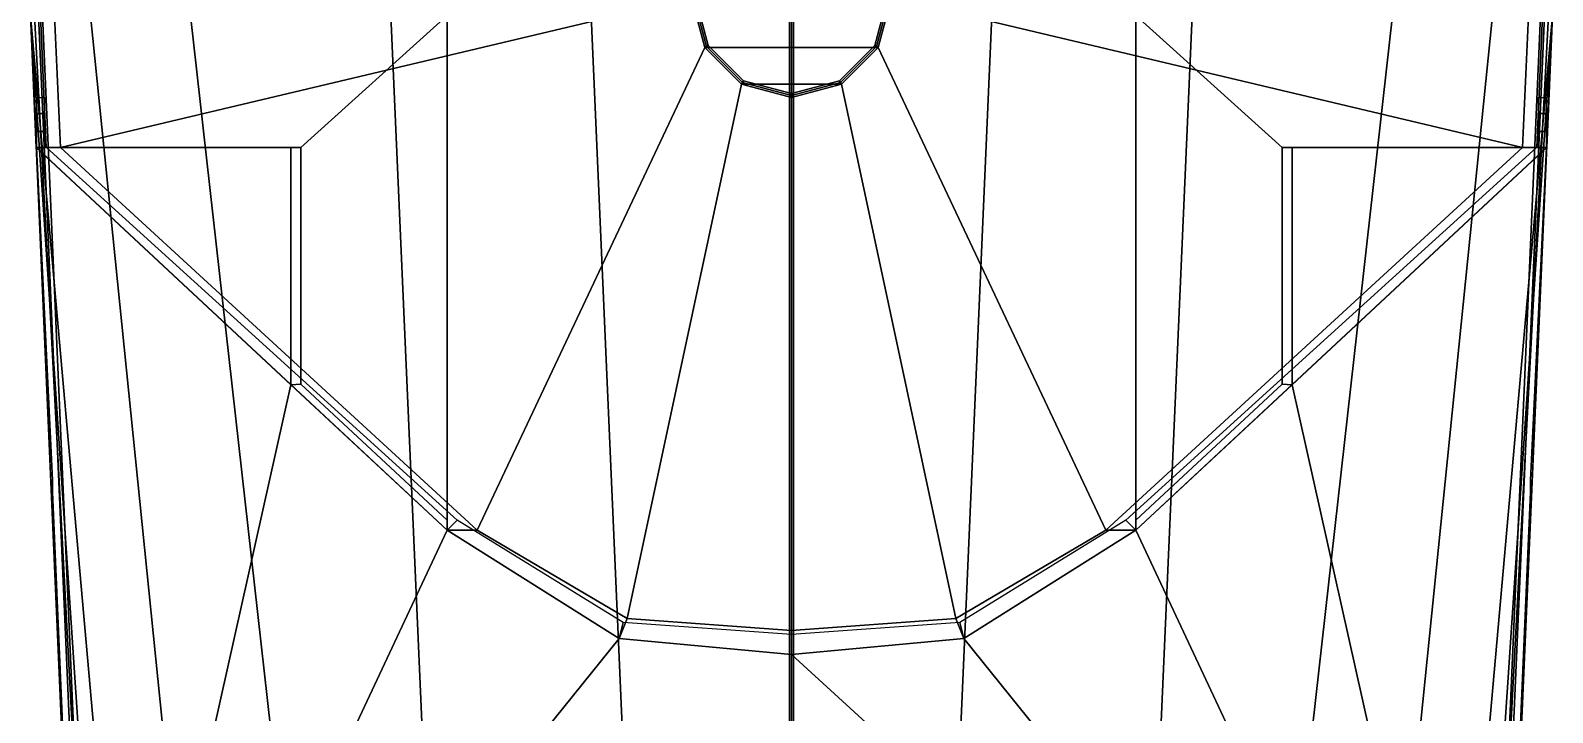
# Model space of a CAD drawing. Header units: millimetres. Extents: x -4 to 4, y -29 to 80.
# Drawn here: x -3.8 to 3.8, y -12.3 to -8.9 of the extents above; entities that cross this region are included whole.
import ezdxf

# ---------------------------------------------------------------- set-up
doc = ezdxf.new("R2010")
doc.units = ezdxf.units.MM
for name, color, linetype in [('deck', 2, 'Continuous'), ('railings', 6, 'Continuous'), ('superstructure', 3, 'Continuous')]:
    doc.layers.add(name, color=color, linetype=linetype)

msp = doc.modelspace()

# ---------------------------------------------------------------- linework, layer by layer
for points in [[(-2.85, -15.23, -1.75), (-3.23, -15.23, -0.91), (-3.8, -8.82, -0.91), (-3.5, -8.82, -1.75)], [(-3.23, -15.23, -0.91), (-3.37, -15.23), (-3.8, -8.82), (-3.8, -8.82, -0.91)], [(-3.37, -15.23), (-3.44, -15.23, 1), (-3.78, -8.82, 1), (-3.8, -8.82)], [(-3.46, -15.23, 1.69), (-3.52, -15.23, 3.56), (-3.8, -8.82, 3.56), (-3.74, -8.82, 1.69)], [(-3.7712, -9.48, 3.56), (-3.7712, -9.48, 5.32), (-3.8, -8.82, 5.32), (-3.8, -8.82, 3.56)], [(-3.44, -15.23, 1), (-3.46, -15.23, 1.61), (-3.74, -8.82, 1.61), (-3.78, -8.82, 1)], [(-3.46, -15.23, 1.61), (-3.48, -15.23, 1.63), (-3.76, -8.82, 1.63), (-3.74, -8.82, 1.61)], [(-3.48, -15.23, 1.63), (-3.48, -15.23, 1.67), (-3.76, -8.82, 1.67), (-3.76, -8.82, 1.63)], [(-3.48, -15.23, 1.67), (-3.46, -15.23, 1.69), (-3.74, -8.82, 1.69), (-3.76, -8.82, 1.67)], [(-3.7212, -9.48, 5.32), (-3.7212, -9.48, 3.56), (-3.75, -8.82, 3.56), (-3.75, -8.82, 5.32)], [(-2.28, -15.23, -2.15), (-2.85, -15.23, -1.75), (-3.5, -8.82, -1.75), (-3, -8.82, -2.15)], [(-1.72, -15.23, -2.33), (-2.28, -15.23, -2.15), (-3, -8.82, -2.15), (-2, -8.82, -2.33)], [(-0.72, -15.23, -2.36), (-1.72, -15.23, -2.33), (-2, -8.82, -2.33), (-1, -8.82, -2.36)], [(0.72, -15.23, -2.36), (-0.72, -15.23, -2.36), (-1, -8.82, -2.36), (1, -8.82, -2.36)], [(1.72, -15.23, -2.33), (0.72, -15.23, -2.36), (1, -8.82, -2.36), (2, -8.82, -2.33)], [(2.28, -15.23, -2.15), (1.72, -15.23, -2.33), (2, -8.82, -2.33), (3, -8.82, -2.15)], [(2.85, -15.23, -1.75), (2.28, -15.23, -2.15), (3, -8.82, -2.15), (3.5, -8.82, -1.75)], [(3.23, -15.23, -0.91), (2.85, -15.23, -1.75), (3.5, -8.82, -1.75), (3.8, -8.82, -0.91)], [(3.37, -15.23), (3.23, -15.23, -0.91), (3.8, -8.82, -0.91), (3.8, -8.82)], [(3.44, -15.23, 1), (3.37, -15.23), (3.8, -8.82), (3.78, -8.82, 1)], [(3.46, -15.23, 1.61), (3.44, -15.23, 1), (3.78, -8.82, 1), (3.74, -8.82, 1.61)], [(3.52, -15.23, 3.56), (3.46, -15.23, 1.69), (3.74, -8.82, 1.69), (3.8, -8.82, 3.56)], [(3.46, -15.23, 1.69), (3.48, -15.23, 1.67), (3.76, -8.82, 1.67), (3.74, -8.82, 1.69)], [(3.48, -15.23, 1.63), (3.46, -15.23, 1.61), (3.74, -8.82, 1.61), (3.76, -8.82, 1.63)], [(3.48, -15.23, 1.67), (3.48, -15.23, 1.63), (3.76, -8.82, 1.63), (3.76, -8.82, 1.67)], [(3.7212, -9.48, 3.56), (3.7212, -9.48, 5.32), (3.75, -8.82, 5.32), (3.75, -8.82, 3.56)], [(3.7712, -9.48, 5.32), (3.7712, -9.48, 3.56), (3.8, -8.82, 3.56), (3.8, -8.82, 5.32)], [(-3.77, -9.31, 6.12), (-3.77, -9.4, 6.12), (-3.77, -9.48, 6.24), (-3.77, -9.23, 6.24)], [(-3.73, -9.23, 6.24), (-3.73, -9.31, 6.12), (-3.77, -9.31, 6.12), (-3.77, -9.23, 6.24)], [(-3.73, -9.48, 6.24), (-3.73, -9.4, 6.12), (-3.73, -9.31, 6.12), (-3.73, -9.23, 6.24)], [(3.77, -9.23, 6.24), (3.77, -9.31, 6.12), (3.73, -9.31, 6.12), (3.73, -9.23, 6.24)], [(3.73, -9.31, 6.12), (3.73, -9.4, 6.12), (3.73, -9.48, 6.24), (3.73, -9.23, 6.24)], [(3.77, -9.48, 6.24), (3.77, -9.4, 6.12), (3.77, -9.31, 6.12), (3.77, -9.23, 6.24)], [(-3.73, -9.31, 6.12), (-3.73, -9.31, 5.32), (-3.77, -9.31, 5.32), (-3.77, -9.31, 6.12)], [(-3.77, -9.31, 5.32), (-3.77, -9.4, 5.32), (-3.77, -9.4, 6.12), (-3.77, -9.31, 6.12)], [(-3.73, -9.4, 6.12), (-3.73, -9.4, 5.32), (-3.73, -9.31, 5.32), (-3.73, -9.31, 6.12)], [(3.77, -9.31, 6.12), (3.77, -9.31, 5.32), (3.73, -9.31, 5.32), (3.73, -9.31, 6.12)], [(3.73, -9.31, 5.32), (3.73, -9.4, 5.32), (3.73, -9.4, 6.12), (3.73, -9.31, 6.12)], [(3.77, -9.4, 6.12), (3.77, -9.4, 5.32), (3.77, -9.31, 5.32), (3.77, -9.31, 6.12)], [(-3.77, -9.48, 6.24), (-3.77, -9.4, 6.12), (-3.73, -9.4, 6.12), (-3.73, -9.48, 6.24)], [(-3.77, -9.4, 6.12), (-3.77, -9.4, 5.32), (-3.73, -9.4, 5.32), (-3.73, -9.4, 6.12)], [(3.73, -9.4, 6.12), (3.73, -9.4, 5.32), (3.77, -9.4, 5.32), (3.77, -9.4, 6.12)], [(3.73, -9.48, 6.24), (3.73, -9.4, 6.12), (3.77, -9.4, 6.12), (3.77, -9.48, 6.24)], [(-3.7712, -9.48, 3.56), (-3.7212, -9.48, 3.56), (-3.7212, -9.48, 5.32), (-3.7712, -9.48, 5.32)], [(3.7212, -9.48, 3.56), (3.7712, -9.48, 3.56), (3.7712, -9.48, 5.32), (3.7212, -9.48, 5.32)]]:
    msp.add_3dface(points)
at = {"layer": 'deck'}
for points in [[(-3.7712, -9.48, 3.56), (-3.52, -15.23, 3.56), (-2.5, -10.6633, 3.56)], [(-3.7712, -9.48, 3.56), (-2.5, -10.6633, 3.56), (-2.5, -9.48, 3.56)], [(3.7712, -9.48, 3.56), (2.5, -10.6633, 3.56), (3.52, -15.23, 3.56)], [(3.7712, -9.48, 3.56), (2.5, -9.48, 3.56), (2.5, -10.6633, 3.56)], [(-2.5, -10.6633, 3.56), (-3.52, -15.23, 3.56), (-1.72, -11.39, 3.56)], [(2.5, -10.6633, 3.56), (1.72, -11.39, 3.56), (3.52, -15.23, 3.56)], [(-1.72, -11.39, 3.56), (-3.52, -15.23, 3.56), (-0.86, -11.93, 3.56)], [(1.72, -11.39, 3.56), (0.86, -11.93, 3.56), (3.52, -15.23, 3.56)], [(0, -12.01, 3.56), (-0.86, -11.93, 3.56), (-3.52, -15.23, 3.56), (3.52, -15.23, 3.56)], [(0.86, -11.93, 3.56), (0, -12.01, 3.56), (3.52, -15.23, 3.56)]]:
    msp.add_3dface(points, dxfattribs=at)
at = {"layer": 'railings'}
for points in [[(-3.77, -9.48, 4.61), (-3.69, -11.14, 4.61), (-3.69, -11.14, 4.55), (-3.77, -9.48, 4.55)], [(3.77, -9.48, 4.61), (3.69, -11.14, 4.61), (3.69, -11.14, 4.55), (3.77, -9.48, 4.55)], [(-3.69, -11.2, 4.61), (-3.69, -11.2, 3.56), (-3.69, -11.14, 3.56), (-3.69, -11.14, 4.61)], [(3.69, -11.2, 4.61), (3.69, -11.2, 3.56), (3.69, -11.14, 3.56), (3.69, -11.14, 4.61)], [(-3.69, -11.2, 4.61), (-3.63, -12.59, 4.61), (-3.63, -12.59, 4.55), (-3.69, -11.2, 4.55)], [(3.69, -11.2, 4.61), (3.63, -12.59, 4.61), (3.63, -12.59, 4.55), (3.69, -11.2, 4.55)]]:
    msp.add_3dface(points, dxfattribs=at)
at = {"layer": 'superstructure'}
for points in [[(0, -28.3, 6.88), (-0.01, -28.3, 6.89), (-0.01, -5.47, 13.58), (0, -5.47, 13.57)], [(-0.01, -28.3, 6.89), (0, -28.3, 6.9), (0, -5.47, 13.59), (-0.01, -5.47, 13.58)], [(0.01, -28.3, 6.89), (0, -28.3, 6.88), (0, -5.47, 13.57), (0.01, -5.47, 13.58)], [(0, -28.3, 6.9), (0.01, -28.3, 6.89), (0.01, -5.47, 13.58), (0, -5.47, 13.59)], [(-1.72, -6.06, 4.25), (-1.72, -11.39, 4.25), (-1.72, -11.39, 6.24), (-1.72, -8.58, 6.24)], [(1.72, -11.39, 6.24), (1.72, -11.39, 4.25), (1.72, -6.06, 4.25), (1.72, -8.58, 6.24)], [(-3.68, -8.82, 6.55), (-3.65, -9.48, 6.55), (-0.5, -8.73, 6.55)], [(-3.65, -9.48, 6.55), (-1.57, -11.39, 6.55), (-0.433, -8.98, 6.55), (-0.5, -8.73, 6.55)], [(-0.5, -8.73, 6.55), (-0.433, -8.98, 6.55), (-0.433, -8.98, 8.44), (-0.5, -8.73, 8.44)], [(-0.5, -8.73, 8.44), (-0.433, -8.98, 8.44), (0.433, -8.98, 8.44), (0.5, -8.73, 8.44)], [(-0.433, -8.98, 9.48), (-0.4244, -8.975, 9.49), (-0.49, -8.73, 9.49), (-0.5, -8.73, 9.48)], [(-0.4244, -8.975, 9.47), (-0.433, -8.98, 9.48), (-0.5, -8.73, 9.48), (-0.49, -8.73, 9.47)], [(-0.4244, -8.975, 8.94), (-0.433, -8.98, 8.95), (-0.5, -8.73, 8.95), (-0.49, -8.73, 8.94)], [(-0.433, -8.98, 8.95), (-0.4244, -8.975, 8.96), (-0.49, -8.73, 8.96), (-0.5, -8.73, 8.95)], [(-0.4244, -8.975, 9.49), (-0.4157, -8.97, 9.48), (-0.48, -8.73, 9.48), (-0.49, -8.73, 9.49)], [(-0.4157, -8.97, 9.48), (-0.4244, -8.975, 9.47), (-0.49, -8.73, 9.47), (-0.48, -8.73, 9.48)], [(-0.4157, -8.97, 8.95), (-0.4244, -8.975, 8.94), (-0.49, -8.73, 8.94), (-0.48, -8.73, 8.95)], [(-0.4244, -8.975, 8.96), (-0.4157, -8.97, 8.95), (-0.48, -8.73, 8.95), (-0.49, -8.73, 8.96)], [(0.49, -8.73, 9.49), (0.48, -8.73, 9.48), (0.4157, -8.97, 9.48), (0.4244, -8.975, 9.49)], [(0.48, -8.73, 9.48), (0.49, -8.73, 9.47), (0.4244, -8.975, 9.47), (0.4157, -8.97, 9.48)], [(0.48, -8.73, 8.95), (0.49, -8.73, 8.94), (0.4244, -8.975, 8.94), (0.4157, -8.97, 8.95)], [(0.49, -8.73, 8.96), (0.48, -8.73, 8.95), (0.4157, -8.97, 8.95), (0.4244, -8.975, 8.96)], [(0.5, -8.73, 9.48), (0.49, -8.73, 9.49), (0.4244, -8.975, 9.49), (0.433, -8.98, 9.48)], [(0.49, -8.73, 9.47), (0.5, -8.73, 9.48), (0.433, -8.98, 9.48), (0.4244, -8.975, 9.47)], [(0.49, -8.73, 8.94), (0.5, -8.73, 8.95), (0.433, -8.98, 8.95), (0.4244, -8.975, 8.94)], [(0.5, -8.73, 8.95), (0.49, -8.73, 8.96), (0.4244, -8.975, 8.96), (0.433, -8.98, 8.95)], [(0.433, -8.98, 6.55), (0.5, -8.73, 6.55), (0.5, -8.73, 8.44), (0.433, -8.98, 8.44)], [(1.57, -11.39, 6.55), (3.65, -9.48, 6.55), (0.5, -8.73, 6.55), (0.433, -8.98, 6.55)], [(0.5, -8.73, 6.55), (0.5, -8.73, 6.55), (3.65, -9.48, 6.55), (3.68, -8.82, 6.55)], [(-3.7712, -9.48, 5.32), (-3.7212, -9.48, 5.32), (-3.75, -8.82, 5.32), (-3.8, -8.82, 5.32)], [(-3.77, -9.48, 6.83), (-3.8, -8.82, 6.83), (-3.8, -8.82, 6.24), (-3.77, -9.48, 6.24)], [(-3.72, -9.48, 7.42), (-3.75, -8.82, 7.42), (-3.8, -8.82, 6.83), (-3.77, -9.48, 6.83)], [(-3.77, -9.48, 7.7), (-3.8, -8.82, 7.7), (-3.8, -8.82, 7.42), (-3.77, -9.48, 7.42)], [(-3.65, -9.48, 7.7), (-3.68, -8.82, 7.7), (-3.8, -8.82, 7.7), (-3.77, -9.48, 7.7)], [(-3.75, -8.82, 4.25), (-3.7212, -9.48, 4.25), (-2.45, -9.48, 4.25), (-1.72, -8.82, 4.25)], [(-3.68, -8.82, 7.7), (-3.65, -9.48, 7.7), (-3.65, -9.48, 6.55), (-3.68, -8.82, 6.55)], [(-2.45, -9.48, 4.25), (-2.45, -10.6599, 4.25), (-1.72, -11.34, 4.25), (-1.72, -8.82, 4.25)], [(1.72, -8.82, 4.25), (2.45, -9.48, 4.25), (3.7212, -9.48, 4.25), (3.75, -8.82, 4.25)], [(1.72, -8.82, 4.25), (1.72, -11.34, 4.25), (2.45, -10.6599, 4.25), (2.45, -9.48, 4.25)], [(3.68, -8.82, 6.55), (3.65, -9.48, 6.55), (3.65, -9.48, 7.7), (3.68, -8.82, 7.7)], [(3.68, -8.82, 7.7), (3.65, -9.48, 7.7), (3.77, -9.48, 7.7), (3.8, -8.82, 7.7)], [(3.75, -8.82, 7.42), (3.72, -9.48, 7.42), (3.77, -9.48, 6.83), (3.8, -8.82, 6.83)], [(3.7212, -9.48, 5.32), (3.7712, -9.48, 5.32), (3.8, -8.82, 5.32), (3.75, -8.82, 5.32)], [(3.7212, -9.48, 4.25), (3.7212, -9.48, 3.56), (3.75, -8.82, 3.56), (3.75, -8.82, 4.25)], [(3.8, -8.82, 6.83), (3.77, -9.48, 6.83), (3.77, -9.48, 6.24), (3.8, -8.82, 6.24)], [(3.8, -8.82, 7.7), (3.77, -9.48, 7.7), (3.77, -9.48, 7.42), (3.8, -8.82, 7.42)], [(-1.57, -11.39, 6.55), (-0.82, -11.83, 6.55), (-0.25, -9.163, 6.55), (-0.433, -8.98, 6.55)], [(-0.25, -9.163, 9.48), (-0.245, -9.1544, 9.49), (-0.4244, -8.975, 9.49), (-0.433, -8.98, 9.48)], [(-0.245, -9.1544, 9.47), (-0.25, -9.163, 9.48), (-0.433, -8.98, 9.48), (-0.4244, -8.975, 9.47)], [(-0.245, -9.1544, 8.94), (-0.25, -9.163, 8.95), (-0.433, -8.98, 8.95), (-0.4244, -8.975, 8.94)], [(-0.25, -9.163, 8.95), (-0.245, -9.1544, 8.96), (-0.4244, -8.975, 8.96), (-0.433, -8.98, 8.95)], [(-0.433, -8.98, 6.55), (-0.25, -9.163, 6.55), (-0.25, -9.163, 8.44), (-0.433, -8.98, 8.44)], [(-0.433, -8.98, 8.44), (-0.25, -9.163, 8.44), (0.25, -9.163, 8.44), (0.433, -8.98, 8.44)], [(-0.245, -9.1544, 9.49), (-0.24, -9.1457, 9.48), (-0.4157, -8.97, 9.48), (-0.4244, -8.975, 9.49)], [(-0.24, -9.1457, 9.48), (-0.245, -9.1544, 9.47), (-0.4244, -8.975, 9.47), (-0.4157, -8.97, 9.48)], [(-0.24, -9.1457, 8.95), (-0.245, -9.1544, 8.94), (-0.4244, -8.975, 8.94), (-0.4157, -8.97, 8.95)], [(-0.245, -9.1544, 8.96), (-0.24, -9.1457, 8.95), (-0.4157, -8.97, 8.95), (-0.4244, -8.975, 8.96)], [(0.4244, -8.975, 9.49), (0.4157, -8.97, 9.48), (0.24, -9.1457, 9.48), (0.245, -9.1544, 9.49)], [(0.4157, -8.97, 9.48), (0.4244, -8.975, 9.47), (0.245, -9.1544, 9.47), (0.24, -9.1457, 9.48)], [(0.4157, -8.97, 8.95), (0.4244, -8.975, 8.94), (0.245, -9.1544, 8.94), (0.24, -9.1457, 8.95)], [(0.4244, -8.975, 8.96), (0.4157, -8.97, 8.95), (0.24, -9.1457, 8.95), (0.245, -9.1544, 8.96)], [(0.433, -8.98, 9.48), (0.4244, -8.975, 9.49), (0.245, -9.1544, 9.49), (0.25, -9.163, 9.48)], [(0.4244, -8.975, 9.47), (0.433, -8.98, 9.48), (0.25, -9.163, 9.48), (0.245, -9.1544, 9.47)], [(0.4244, -8.975, 8.94), (0.433, -8.98, 8.95), (0.25, -9.163, 8.95), (0.245, -9.1544, 8.94)], [(0.433, -8.98, 8.95), (0.4244, -8.975, 8.96), (0.245, -9.1544, 8.96), (0.25, -9.163, 8.95)], [(0.25, -9.163, 6.55), (0.433, -8.98, 6.55), (0.433, -8.98, 8.44), (0.25, -9.163, 8.44)], [(0.82, -11.83, 6.55), (1.57, -11.39, 6.55), (0.433, -8.98, 6.55), (0.25, -9.163, 6.55)], [(-0.82, -11.83, 6.55), (0, -11.89, 6.55), (0, -9.23, 6.55), (-0.25, -9.163, 6.55)], [(0, -9.23, 9.48), (0, -9.22, 9.49), (-0.245, -9.1544, 9.49), (-0.25, -9.163, 9.48)], [(0, -9.22, 9.47), (0, -9.23, 9.48), (-0.25, -9.163, 9.48), (-0.245, -9.1544, 9.47)], [(0, -9.22, 8.94), (0, -9.23, 8.95), (-0.25, -9.163, 8.95), (-0.245, -9.1544, 8.94)], [(0, -9.23, 8.95), (0, -9.22, 8.96), (-0.245, -9.1544, 8.96), (-0.25, -9.163, 8.95)], [(-0.25, -9.163, 6.55), (0, -9.23, 6.55), (0, -9.23, 8.44), (-0.25, -9.163, 8.44)], [(-0.25, -9.163, 8.44), (0, -9.23, 8.44), (0, -9.23, 8.44), (0.25, -9.163, 8.44)], [(0, -9.22, 9.49), (0, -9.21, 9.48), (-0.24, -9.1457, 9.48), (-0.245, -9.1544, 9.49)], [(0, -9.21, 9.48), (0, -9.22, 9.47), (-0.245, -9.1544, 9.47), (-0.24, -9.1457, 9.48)], [(0, -9.21, 8.95), (0, -9.22, 8.94), (-0.245, -9.1544, 8.94), (-0.24, -9.1457, 8.95)], [(0, -9.22, 8.96), (0, -9.21, 8.95), (-0.24, -9.1457, 8.95), (-0.245, -9.1544, 8.96)], [(0.245, -9.1544, 9.49), (0.24, -9.1457, 9.48), (0, -9.21, 9.48), (0, -9.22, 9.49)], [(0.24, -9.1457, 9.48), (0.245, -9.1544, 9.47), (0, -9.22, 9.47), (0, -9.21, 9.48)], [(0.24, -9.1457, 8.95), (0.245, -9.1544, 8.94), (0, -9.22, 8.94), (0, -9.21, 8.95)], [(0.245, -9.1544, 8.96), (0.24, -9.1457, 8.95), (0, -9.21, 8.95), (0, -9.22, 8.96)], [(0.25, -9.163, 9.48), (0.245, -9.1544, 9.49), (0, -9.22, 9.49), (0, -9.23, 9.48)], [(0.245, -9.1544, 9.47), (0.25, -9.163, 9.48), (0, -9.23, 9.48), (0, -9.22, 9.47)], [(0.245, -9.1544, 8.94), (0.25, -9.163, 8.95), (0, -9.23, 8.95), (0, -9.22, 8.94)], [(0.25, -9.163, 8.95), (0.245, -9.1544, 8.96), (0, -9.22, 8.96), (0, -9.23, 8.95)], [(0, -9.23, 6.55), (0.25, -9.163, 6.55), (0.25, -9.163, 8.44), (0, -9.23, 8.44)], [(0, -11.89, 6.55), (0.82, -11.83, 6.55), (0.25, -9.163, 6.55), (0, -9.23, 6.55)], [(0, -9.21, 8.44), (-0.01, -9.22, 8.44), (-0.01, -9.22, 9.47), (0, -9.21, 9.48)], [(-0.01, -9.22, 8.44), (0, -9.23, 8.44), (0, -9.23, 9.48), (-0.01, -9.22, 9.47)], [(0.01, -9.22, 8.44), (0, -9.21, 8.44), (0, -9.21, 9.48), (0.01, -9.22, 9.47)], [(0, -9.23, 8.44), (0.01, -9.22, 8.44), (0.01, -9.22, 9.47), (0, -9.23, 9.48)], [(-3.77, -9.48, 6.24), (-1.72, -11.39, 6.24), (-1.72, -11.39, 6.83), (-3.77, -9.48, 6.83)], [(-3.77, -9.48, 6.83), (-1.72, -11.39, 6.83), (-1.67, -11.34, 7.42), (-3.72, -9.48, 7.42)], [(-3.77, -9.48, 7.42), (-1.72, -11.39, 7.42), (-1.72, -11.39, 7.79), (-3.77, -9.48, 7.7)], [(-1.57, -11.39, 7.79), (-3.65, -9.48, 7.7), (-3.77, -9.48, 7.7), (-1.72, -11.39, 7.79)], [(-3.7212, -9.48, 4.25), (-3.7212, -9.48, 3.56), (-2.5, -9.48, 3.56), (-2.5, -9.48, 4.25)], [(-1.57, -11.39, 6.55), (-3.65, -9.48, 6.55), (-3.65, -9.48, 7.7), (-1.57, -11.39, 7.79)], [(-2.5, -9.48, 3.56), (-2.5, -10.6633, 3.56), (-2.5, -10.6633, 5.32), (-2.5, -9.48, 5.32)], [(-2.45, -9.48, 5.32), (-2.5, -9.48, 5.32), (-2.5, -10.6633, 5.32), (-2.45, -10.6599, 5.32)], [(-2.45, -9.48, 4.25), (-2.5, -9.48, 4.25), (-2.5, -9.48, 5.32), (-2.45, -9.48, 5.32)], [(-2.45, -10.6599, 5.32), (-2.45, -10.6599, 4.25), (-2.45, -9.48, 4.25), (-2.45, -9.48, 5.32)], [(3.65, -9.48, 6.55), (1.57, -11.39, 6.55), (1.57, -11.39, 7.79), (3.65, -9.48, 7.7)], [(3.65, -9.48, 7.7), (1.57, -11.39, 7.79), (1.72, -11.39, 7.79), (3.77, -9.48, 7.7)], [(1.72, -11.39, 6.83), (3.77, -9.48, 6.83), (3.72, -9.48, 7.42), (1.67, -11.34, 7.42)], [(1.72, -11.39, 6.24), (3.77, -9.48, 6.24), (3.77, -9.48, 6.83), (1.72, -11.39, 6.83)], [(1.72, -11.39, 7.42), (3.77, -9.48, 7.42), (3.77, -9.48, 7.7), (1.72, -11.39, 7.79)], [(2.45, -10.6599, 4.25), (2.45, -10.6599, 5.32), (2.45, -9.48, 5.32), (2.45, -9.48, 4.25)], [(2.45, -10.6599, 5.32), (2.5, -10.6633, 5.32), (2.5, -9.48, 5.32), (2.45, -9.48, 5.32)], [(2.45, -9.48, 5.32), (2.5, -9.48, 5.32), (2.5, -9.48, 4.25), (2.45, -9.48, 4.25)], [(2.5, -9.48, 4.25), (2.5, -9.48, 3.56), (3.7212, -9.48, 3.56), (3.7212, -9.48, 4.25)], [(2.5, -10.6633, 5.32), (2.5, -10.6633, 3.56), (2.5, -9.48, 3.56), (2.5, -9.48, 5.32)], [(-2.45, -10.6599, 5.32), (-2.5, -10.6633, 5.32), (-1.72, -11.39, 5.32), (-1.72, -11.34, 5.32)], [(-2.5, -10.6633, 5.32), (-2.5, -10.6633, 3.56), (-1.72, -11.39, 3.56), (-1.72, -11.39, 5.32)], [(-1.72, -11.34, 5.32), (-1.72, -11.34, 4.25), (-2.45, -10.6599, 4.25), (-2.45, -10.6599, 5.32)], [(1.72, -11.34, 4.25), (1.72, -11.34, 5.32), (2.45, -10.6599, 5.32), (2.45, -10.6599, 4.25)], [(1.72, -11.34, 5.32), (1.72, -11.39, 5.32), (2.5, -10.6633, 5.32), (2.45, -10.6599, 5.32)], [(1.72, -11.39, 5.32), (1.72, -11.39, 3.56), (2.5, -10.6633, 3.56), (2.5, -10.6633, 5.32)], [(-1.72, -11.39, 6.83), (-0.86, -11.93, 6.83), (-0.84, -11.85, 7.42), (-1.67, -11.34, 7.42)], [(-1.72, -11.39, 3.56), (-0.86, -11.93, 3.56), (-0.86, -11.93, 6.83), (-1.72, -11.39, 6.83)], [(-1.72, -11.39, 7.42), (-0.86, -11.93, 7.42), (-0.86, -11.93, 7.85), (-1.72, -11.39, 7.79)], [(-0.82, -11.83, 7.8389), (-1.57, -11.39, 7.79), (-1.72, -11.39, 7.79), (-0.86, -11.93, 7.85)], [(-0.82, -11.83, 6.55), (-1.57, -11.39, 6.55), (-1.57, -11.39, 7.79), (-0.82, -11.83, 7.8389)], [(1.57, -11.39, 6.55), (0.82, -11.83, 6.55), (0.82, -11.83, 7.8389), (1.57, -11.39, 7.79)], [(1.57, -11.39, 7.79), (0.82, -11.83, 7.8389), (0.86, -11.93, 7.85), (1.72, -11.39, 7.79)], [(0.86, -11.93, 6.83), (1.72, -11.39, 6.83), (1.67, -11.34, 7.42), (0.84, -11.85, 7.42)], [(0.86, -11.93, 3.56), (1.72, -11.39, 3.56), (1.72, -11.39, 6.83), (0.86, -11.93, 6.83)], [(0.86, -11.93, 7.42), (1.72, -11.39, 7.42), (1.72, -11.39, 7.79), (0.86, -11.93, 7.85)], [(0, -11.89, 7.8456), (-0.82, -11.83, 7.8389), (-0.86, -11.93, 7.85), (0, -12.01, 7.85)], [(-0.86, -11.93, 6.83), (0, -12.01, 6.83), (0, -11.91, 7.42), (-0.84, -11.85, 7.42)], [(0, -11.89, 6.55), (-0.82, -11.83, 6.55), (-0.82, -11.83, 7.8389), (0, -11.89, 7.8456)], [(0.82, -11.83, 6.55), (0, -11.89, 6.55), (0, -11.89, 7.8456), (0.82, -11.83, 7.8389)], [(0.82, -11.83, 7.8389), (0, -11.89, 7.8456), (0, -12.01, 7.85), (0.86, -11.93, 7.85)], [(0, -12.01, 6.83), (0.86, -11.93, 6.83), (0.84, -11.85, 7.42), (0, -11.91, 7.42)], [(-0.86, -11.93, 3.56), (0, -12.01, 3.56), (0, -12.01, 6.83), (-0.86, -11.93, 6.83)], [(-0.86, -11.93, 7.42), (0, -12.01, 7.42), (0, -12.01, 7.85), (-0.86, -11.93, 7.85)], [(0, -12.01, 3.56), (0.86, -11.93, 3.56), (0.86, -11.93, 6.83), (0, -12.01, 6.83)], [(0, -12.01, 7.42), (0.86, -11.93, 7.42), (0.86, -11.93, 7.85), (0, -12.01, 7.85)]]:
    msp.add_3dface(points, dxfattribs=at)

doc.saveas('drawing.dxf')
